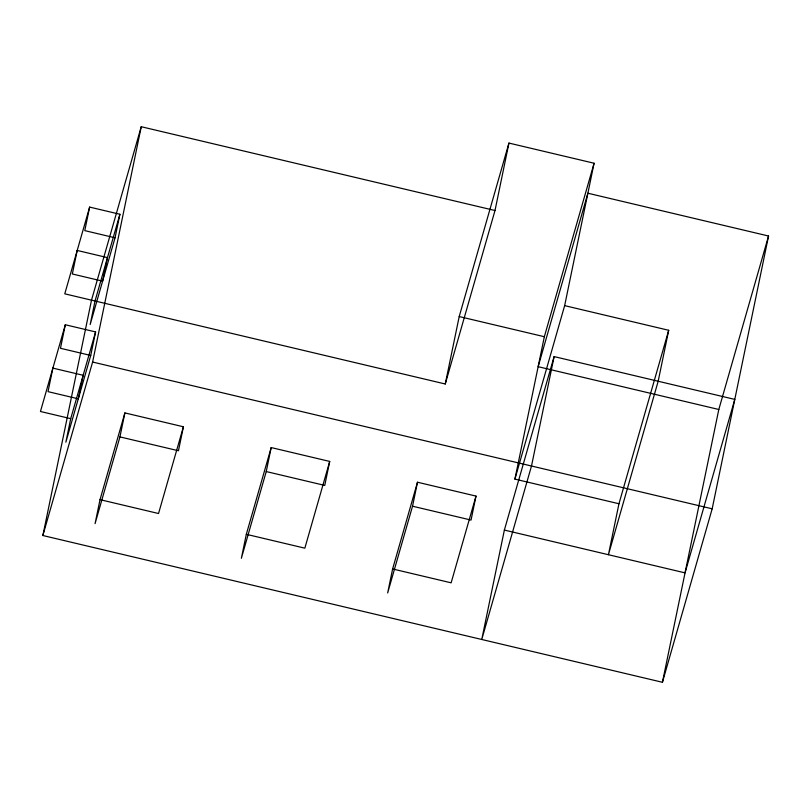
<?xml version="1.0" encoding="UTF-8"?>
<svg xmlns="http://www.w3.org/2000/svg" width="809" height="809" viewBox="0 0 809 809"><rect width="100%" height="100%" fill="white"/><g stroke="black" fill="none" stroke-linecap="round" stroke-linejoin="round"><path stroke-width="1.21" d="M65.317 324.753L60.463 348.285L90.729 355.454L95.593 331.923L65.317 324.753L40.45 411.488L70.717 418.657L95.593 331.923M89.637 207.094L84.773 230.626L115.04 237.795L119.904 214.264L89.637 207.094L64.771 293.829L445.263 383.992L495.007 210.522L508.942 143.072L594.079 163.236L564.652 305.63L514.908 479.11L618.956 503.754L668.699 330.284L564.652 305.63M768.55 236.016L718.807 409.485L538.137 366.689L587.88 193.22L768.55 236.016L712.173 508.81L662.429 682.28L42.867 535.518L91.498 300.19L141.241 126.72L495.007 210.522M70.717 418.657L65.853 442.189L90.729 355.454M42.867 535.518L92.61 362.038L141.241 126.72M124.889 412.914L100.023 499.649L95.068 523.635L119.934 436.9L124.889 412.914L183.41 426.778L178.455 450.755L119.934 436.9M271.187 447.569L246.32 534.304L241.365 558.291L266.232 471.556L271.187 447.569L329.708 461.433L324.753 485.41L266.232 471.556M417.495 482.225L392.618 568.96L387.663 592.946L412.529 506.212L417.495 482.225L476.005 496.089L471.05 520.066L412.529 506.212M445.263 383.992L459.209 316.552L508.942 143.072M504.371 530.067L481.759 639.484L531.503 466.004L554.114 356.597L734.784 399.393L685.041 572.863L504.371 530.067L554.114 356.597M514.908 479.11L544.336 336.716L594.079 163.236M618.956 503.754L608.429 554.711L658.172 381.241L668.699 330.284M662.429 682.28L718.807 409.485M119.904 214.264L95.037 300.999L90.173 324.53L115.04 237.795M183.41 426.778L158.544 513.513L100.023 499.649M329.708 461.433L304.841 548.168L246.32 534.304M476.005 496.089L451.139 582.824L392.618 568.96M459.209 316.552L544.336 336.716M92.61 362.038L712.173 508.81M52.888 368.115L48.024 391.647L78.291 398.817L83.155 375.285L52.888 368.115M77.199 250.456L72.335 273.988L102.612 281.158L107.476 257.626L77.199 250.456"/></g></svg>
